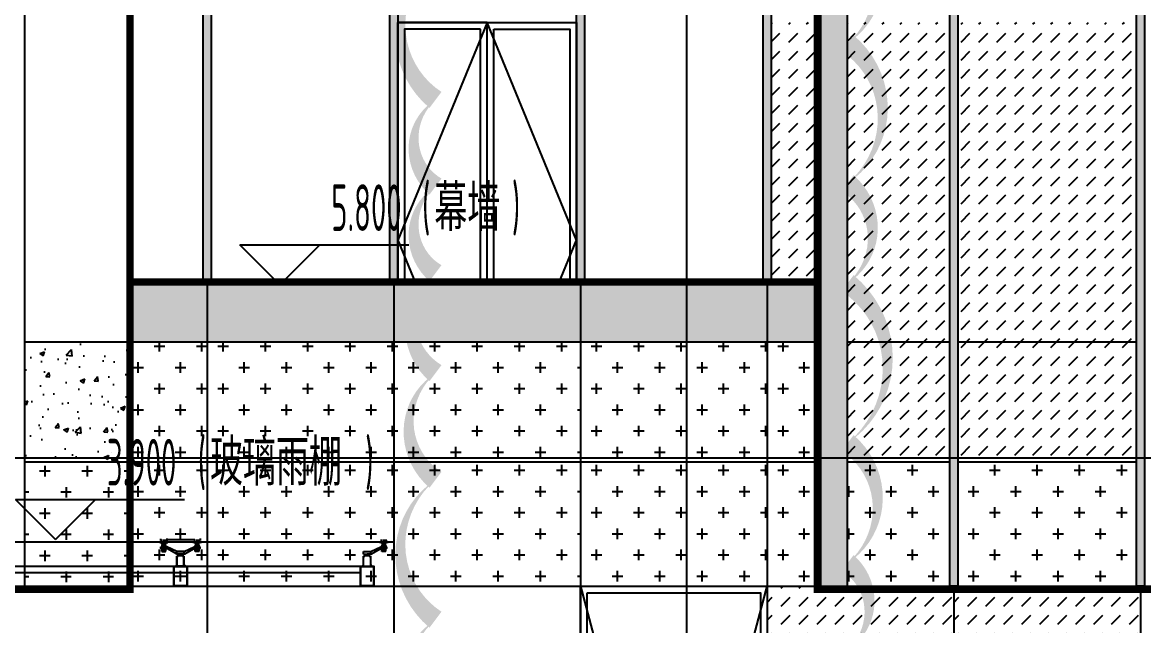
# Model space of a CAD drawing. Extents: x -863035 to 270371, y -8918 to 240488.
# Drawn here: x -353077 to -344669, y 123201 to 127726 of the extents above; entities that cross this region are included whole.
import ezdxf
from ezdxf.xclip import XClip

# ---------------------------------------------------------------- set-up
doc = ezdxf.new("R2010")
doc.units = 0
doc.header["$LTSCALE"] = 1000
doc.header["$MEASUREMENT"] = 0
doc.header["$XCLIPFRAME"] = 0
doc.linetypes.add('109-34 轴网$0$L1$0$$AUDIT_BAD_LTYPE1', pattern=[0])
for name, color, linetype in [('01-标注_标高', 200, 'Continuous'), ('01-标注_符号', 200, 'Continuous'), ('02-TEXT_标注', 130, 'Continuous'), ('05-填充_156', 156, 'Continuous'), ('05-填充_18', 18, 'Continuous'), ('05-填充_天正', 26, 'Continuous'), ('A-C_窗', 140, 'Continuous'), ('D_玻璃', 152, 'Continuous'), ('D_铝板', 181, 'Continuous'), ('E-立面', 255, 'Continuous'), ('E-立面轮廓', 241, 'Continuous')]:
    doc.layers.add(name, color=color, linetype=linetype)
doc.layers.add('04-不打印_辅助线', color=165, linetype='Continuous', plot=False)
doc.layers.add('DIM_MODI', color=6, linetype='Continuous', plot=False)
doc.styles.add('_TCH_DIM', font='ROS1', dxfattribs={"width": 0.75, "bigfont": 'JD'})
pattern_1 = [(360, (56216.50950996077, -112330.4197794421), (158.7500000000001, 158.7499999999999), [79.375, -238.125]), (90, (56256.19700996077, -112370.1072794421), (-158.7499999999999, 158.7500000000001), [79.375, -238.125])]
pattern_2 = [(360, (60416.50950996077, -112330.4197794421), (158.7500000000001, 158.7499999999999), [79.375, -238.125]), (90, (60456.19700996077, -112370.1072794421), (-158.7499999999999, 158.7500000000001), [79.375, -238.125])]
pattern_3 = [(360, (56216.50950996077, -111400.4197794421), (158.7500000000001, 158.7499999999999), [79.375, -238.125]), (90, (56256.19700996077, -111440.1072794421), (-158.7499999999999, 158.7500000000001), [79.375, -238.125])]

# ---------------------------------------------------------------- blocks, each defined once
blk = doc.blocks.new('A$C70DF4B89')
at = {"layer": 'A-C_窗'}
for points in [[(-1400, 2640.000000000029), (0, 2640.000000000029), (0, 0), (-1400, 0)], [(-1350, 2590.000000000029), (-50, 2590.000000000029), (-50, 50), (-1350, 50)]]:
    blk.add_lwpolyline(points, close=True, dxfattribs=at)
blk.add_lwpolyline([(-1400, 2639.999999992317), (-700, 0), (0, 2639.999999984633)], dxfattribs=at)
blk = doc.blocks.new('单爪')
at = {"linetype": 'ByBlock'}
for points in [[(21675.58126396919, 19382.84197482117, 0.3199612585189897), (21665.73709327076, 19374.86363202124), (21675.57748109079, 19374.86363202124)], [(21728.66163808247, 19382.84197482117, -0.3199612585189897), (21738.5058087809, 19374.86363202124), (21728.66542096075, 19374.86363202124)]]:
    blk.add_hatch(color=256, dxfattribs=at).paths.add_polyline_path(points)
for p, q in [((21729.62145102583, 19485.97505243146), (21804.12145102583, 19519.2954816618)), ((21813.12145102583, 19582.36363202124), (21797.12145102583, 19579.36363202124)), ((21797.12145102583, 19574.86363202124), (21797.12145102583, 19579.36363202124)), ((21857.12145102583, 19579.36363202124), (21797.12145102583, 19579.36363202124)), ((21811.12145102583, 19576.36363202124), (21797.12145102583, 19576.36363202124)), ((21797.12145102583, 19574.86363202124), (21809.52145102574, 19574.86363202124)), ((21797.12145102583, 19557.34363202122), (21809.52145102574, 19557.35248916387)), ((21797.12145102583, 19552.84363202122), (21797.12145102583, 19557.34363202122)), ((21797.12145102583, 19555.84363202122), (21811.12145102583, 19555.84363202122)), ((21797.12145102583, 19552.84363202122), (21797.12145102583, 19553.22289350303)), ((21807.12145102583, 19549.84363202122), (21797.12145102583, 19552.84363202122)), ((21850.12145102583, 19519.2954816618), (21804.12145102583, 19519.2954816618)), ((21804.12145102583, 19506.99132427666), (21804.12145102583, 19519.2954816618)), ((21849.41002183419, 19519.2954816618), (21805.24774726387, 19519.2954816618)), ((21811.12145102583, 19549.84363202122), (21807.12145102583, 19549.84363202122)), ((21846.62145102583, 19520.5454816618), (21807.62145102583, 19520.5454816618)), ((21807.62145102583, 19519.2954816618), (21807.62145102583, 19520.5454816618)), ((21809.52145102574, 19557.35248916387), (21809.52145102574, 19574.86363202124)), ((21811.12145102583, 19547.77819844824), (21811.12145102583, 19576.36363202124)), ((21811.12145102583, 19557.34363202122), (21811.12145102583, 19574.86363202124)), ((21843.12145102583, 19547.77819844824), (21811.12145102583, 19547.77819844824)), ((21812.12145102583, 19546.77819844824), (21811.12145102583, 19547.77819844824)), ((21842.12145102583, 19546.77819844824), (21812.12145102583, 19546.77819844824)), ((21841.12145102583, 19582.36363202124), (21813.12145102583, 19582.36363202124)), ((21815.1205157995, 19536.70404310967), (21813.26410933887, 19535.63224633993)), ((21815.1205157995, 19536.70404310967), (21813.26410933898, 19535.63224633993)), ((21813.26410933887, 19535.63224633993), (21813.26410933887, 19525.67168249446)), ((21813.26410933898, 19535.63224633993), (21813.26410933898, 19525.67168249446)), ((21815.1205157995, 19524.59988572472), (21813.26410933887, 19525.67168249446)), ((21815.1205157995, 19524.59988572472), (21813.26410933898, 19525.67168249446)), ((21814.92145102588, 19524.64548166189), (21839.32145102578, 19524.64548166189)), ((21814.92145102588, 19520.5454816618), (21814.92145102588, 19524.64548166189)), ((21839.32145102578, 19520.5454816618), (21814.92145102588, 19520.5454816618)), ((21839.1205157995, 19536.70404310967), (21815.1205157995, 19536.70404310967)), ((21839.1205157995, 19536.70404310967), (21815.1205157995, 19536.70404310967)), ((21839.1205157995, 19524.59988572472), (21815.1205157995, 19524.59988572472)), ((21839.1205157995, 19524.59988572472), (21815.1205157995, 19524.59988572472)), ((21834.12145102583, 19537.79963904689), (21820.12145102583, 19537.79963904689)), ((21820.12145102583, 19536.70404310967), (21820.12145102583, 19537.79963904689)), ((21820.19231256924, 19535.63224633993), (21820.19231256924, 19525.67168249446)), ((21820.19231256924, 19535.63224633993), (21820.19231256924, 19525.67168249446)), ((21833.70826733229, 19541.79963904689), (21820.53463471937, 19541.79963904689)), ((21820.53463471937, 19541.79963904689), (21820.53463471937, 19537.79963904689)), ((21821.12145102583, 19541.79963904689), (21821.12145102583, 19546.77819844824)), ((21827.12145102583, 19524.64548166189), (21824.62145102583, 19520.5454816618)), ((21827.1205157995, 19539.66404310963), (21827.1205157995, 19521.63988572476)), ((21827.12145102583, 19530.14963904675), (21827.12145102583, 19512.34548166185)), ((21827.12145102583, 19520.5454816618), (21829.4885871287, 19524.64548166189)), ((21833.12145102583, 19541.79963904689), (21833.12145102583, 19546.77819844824)), ((21833.70826733229, 19541.79963904689), (21833.70826733229, 19537.79963904689)), ((21834.04871902976, 19535.63224633993), (21834.04871902976, 19525.67168249446)), ((21834.04871902976, 19535.63224633993), (21834.04871902976, 19525.67168249446)), ((21834.12145102583, 19536.70404310967), (21834.12145102583, 19537.79963904689)), ((21840.97692226002, 19535.63224633993), (21839.1205157995, 19536.70404310967)), ((21840.97692226013, 19535.63224633993), (21839.1205157995, 19536.70404310967)), ((21840.97692226002, 19525.67168249446), (21839.1205157995, 19524.59988572472)), ((21840.97692226013, 19525.67168249446), (21839.1205157995, 19524.59988572472)), ((21839.32145102578, 19524.64548166189), (21839.32145102578, 19520.5454816618)), ((21840.97692226002, 19535.63224633993), (21840.97692226002, 19525.67168249446)), ((21840.97692226013, 19535.63224633993), (21840.97692226013, 19525.67168249446)), ((21857.12145102583, 19579.36363202124), (21841.12145102583, 19582.36363202124)), ((21842.12145102583, 19546.77819844824), (21843.12145102583, 19547.77819844824)), ((21843.12145102583, 19547.77819844824), (21843.12145102583, 19576.36363202124)), ((21857.12145102583, 19576.36363202124), (21843.12145102583, 19576.36363202124)), ((21857.12145102583, 19555.84363202122), (21843.12145102583, 19555.84363202122)), ((21847.12145102583, 19549.84363202122), (21843.12145102583, 19549.84363202122)), ((21844.72145102581, 19557.35248916387), (21844.72145102581, 19574.86363202124)), ((21857.12145102583, 19574.86363202124), (21844.72145102581, 19574.86363202124)), ((21857.12145102583, 19557.34363202122), (21844.72145102581, 19557.35248916387)), ((21846.62145102583, 19519.2954816618), (21846.62145102583, 19520.5454816618)), ((21857.12145102583, 19552.84363202122), (21847.12145102583, 19549.84363202122)), ((21850.12145102583, 19506.99132427666), (21850.12145102583, 19519.2954816618)), ((21857.12145102583, 19574.86363202124), (21857.12145102583, 19579.36363202124)), ((21857.12145102583, 19552.84363202122), (21857.12145102583, 19557.34363202122)), ((21674.62145102583, 19465.24517155671), (21674.62145102583, 19485.97505243146)), ((21674.62145102583, 19485.97505243146), (21729.62145102583, 19485.97505243146)), ((21674.62145102583, 19465.24517155671), (21702.12145102583, 19465.24517155671)), ((21675.57748109079, 19374.86363202124), (21675.62145102583, 19450.24428883172)), ((21675.62145102583, 19450.24428883172), (21685.62145102583, 19450.24428883172)), ((21683.12145102583, 19454.24428883172), (21683.12145102583, 19465.24517155671)), ((21683.12145102583, 19465.24517155671), (21721.12145102583, 19465.24517155671)), ((21683.12145102583, 19454.24428883172), (21721.12145102583, 19454.24428883172)), ((21685.62145102583, 19450.24428883172), (21685.62145102583, 19454.24428883172)), ((21729.62145102583, 19465.24517155671), (21702.12145102583, 19465.24517155671)), ((21718.62145102583, 19450.24428883172), (21718.62145102583, 19454.24428883172)), ((21718.62145102583, 19450.24428883172), (21728.62145102583, 19450.24428883172)), ((21721.12145102583, 19454.24428883172), (21721.12145102583, 19465.24517155671)), ((21728.62145102583, 19450.24428883172), (21728.62145102583, 19374.86363202124)), ((21729.62145102583, 19465.24517155671), (21804.12145102583, 19506.99132427666)), ((21729.62145102583, 19465.24517155671), (21729.62145102583, 19485.97505243146)), ((21850.12145102583, 19506.99132427666), (21804.12145102583, 19506.99132427666)), ((21849.41002183419, 19506.99132427666), (21805.24774726387, 19506.99132427666)), ((21807.62145102583, 19505.74132427666), (21807.62145102583, 19506.99132427666)), ((21846.62145102583, 19505.74132427666), (21807.62145102583, 19505.74132427666)), ((21812.12145102583, 19498.75759612187), (21814.62145102583, 19498.75759612187)), ((21812.12145102583, 19486.99631993403), (21812.12145102583, 19498.75759612187)), ((21812.12145102583, 19486.99631993403), (21842.12145102583, 19486.99631993403)), ((21813.62145102583, 19485.49631993403), (21812.12145102583, 19486.99631993403)), ((21840.62145102583, 19485.49631993403), (21813.62145102583, 19485.49631993403)), ((21814.62145102583, 19498.75759612187), (21814.62145102583, 19505.74132427666)), ((21839.62145102583, 19498.75759612187), (21839.62145102583, 19505.74132427666)), ((21842.12145102583, 19498.75759612187), (21839.62145102583, 19498.75759612187)), ((21840.62145102583, 19485.49631993403), (21842.12145102583, 19486.99631993403)), ((21842.12145102583, 19486.99631993403), (21842.12145102583, 19498.75759612187)), ((21846.62145102583, 19505.74132427666), (21846.62145102583, 19506.99132427666)), ((21675.57748109079, 19374.86363202124), (21728.62145102583, 19374.86363202124))]:
    blk.add_line(p, q, dxfattribs=at)
at = {"ltscale": 0.2}
blk.add_line((21827.12145102583, 19481.04660210828), (21827.12145102583, 19586.36621443415), dxfattribs=at)
at = {"linetype": 'ByBlock'}
for centre, radius, start, end in [((21816.72821095411, 19530.57006851351), 6.133974596202161, 55.61575253290545, 124.3842474670946), ((21816.72821095411, 19530.57006851351), 6.133974596202161, 55.61575253290545, 124.3842474670946), ((21816.72821095411, 19530.73386032088), 6.133974596202161, 235.6157525329054, 304.3842474670946), ((21816.72821095411, 19530.73386032088), 6.133974596202161, 235.6157525329054, 304.3842474670946), ((21827.1205157995, 19513.77583987941), 22.92820323022863, 72.41204622407486, 107.5879537759251), ((21827.1205157995, 19547.52808895498), 22.92820323022863, 252.4120462240748, 287.5879537759251), ((21837.51282064489, 19530.57006851351), 6.133974596197183, 55.61575253290545, 124.3842474670946), ((21837.512820645, 19530.57006851351), 6.133974596197183, 55.61575253290545, 124.3842474670946), ((21837.51282064489, 19530.73386032088), 6.133974596197183, 235.6157525329054, 304.3842474670946), ((21837.512820645, 19530.73386032088), 6.133974596197183, 235.6157525329054, 304.3842474670946), ((21676.25482349424, 19371.94855216378), 10.91422647868611, 93.53819459781707, 164.5088268527378), ((21727.98807855742, 19371.94855216378), 10.91422647868611, 15.4911731472622, 86.46180540218296)]:
    blk.add_arc(centre, radius, start, end, dxfattribs=at)
blk = doc.blocks.new('9-x')
at = {"layer": 'D_玻璃'}
for p, q in [((-8457.378015031805, -6.693881005048752e-10), (1400.000000000058, -3.201421350240707e-10)), ((-8457.378015031805, -17.51114285804215), (1400.000000000058, -17.5111428576929)), ((-307.3780150318053, -1.775333657860756e-09), (-92.57801503199153, -1.775333657860756e-09)), ((-307.3780150318053, -17.51114285914809), (-92.57801503199153, -17.51114285914809)), ((1242.621984968428, -17.51114285737276), (1400, -17.51114285737276))]:
    blk.add_line(p, q, dxfattribs=at)
at = {"layer": 'D_铝板'}
for points in [[(-8550.000000000233, -200.0000000006694), (1249.999999999767, -200.000000000291)], [(1149.999999999767, -250.000000000291), (-1550.000000000233, -250.0000000003492)], [(-250.0000000002328, -200.0000000017753), (-150.0000000002328, -200.0000000017753), (-150.0000000002328, -350.0000000017753), (-250.0000000002328, -350.0000000018335), (-250.0000000002328, -200.0000000017753)], [(1149.999999999767, -200.0000000000291), (1249.999999999767, -200.0000000000291), (1249.999999999767, -350.0000000000291), (1149.999999999767, -350.0000000000873), (1149.999999999767, -200.0000000000291)]]:
    blk.add_lwpolyline(points, dxfattribs=at)
for points in [[(-247.0000000002328, -203.0000000017753), (-153.0000000002328, -203.0000000017753), (-153.0000000002328, -347.0000000017753), (-247.0000000002328, -347.0000000018335)], [(1152.999999999767, -203.0000000000291), (1246.999999999767, -203.0000000000291), (1246.999999999767, -347.0000000000291), (1152.999999999767, -347.0000000000873)]]:
    blk.add_lwpolyline(points, close=True, dxfattribs=at)
at = {"layer": 'D_铝板', "xscale": -1}
blk.add_blockref('单爪', (21502.143435993, -19574.86363202301), dxfattribs=at)
at = {"layer": 'D_铝板'}
for p in [(-21902.09946605866, -19574.86363202301), (-20502.12145102606, -19574.8636320213)]:
    blk.add_blockref('单爪', p, dxfattribs=at)
blk = doc.blocks.new('A$C45C43561')
at = {"layer": 'A-C_窗'}
for points in [[(60, -1000), (60, 2270), (1400, 2270), (1400, -1000)], [(730, 2270), (60, 2270), (60, -1000), (730, -1000)], [(680, 2220), (110, 2220), (110, -950), (680, -950)], [(780, 2220), (1350, 2220), (1350, -950), (780, -950)]]:
    blk.add_lwpolyline(points, close=True, dxfattribs=at)
blk.add_lwpolyline([(730, 2270), (60, 635), (730, -1000), (1400, 635), (730, 2270)], dxfattribs=at)
blk = doc.blocks.new('*U31')
at = {"layer": '05-填充_18'}
h = blk.add_hatch(color=256, dxfattribs=at)
h.dxf.hatch_style = 1
h.paths.add_polyline_path([(60.00011319789337, -12790.03978374205), (0.0001131978933699429, -12790.03978374205), (0.0001131978933699429, 309.9602162581286), (60.00011319789337, 309.9602162581286)])
blk.add_lwpolyline([(60.00011319789337, -12790.03978374205), (0.0001131978933699429, -12790.03978374205), (0.0001131978933699429, 309.9602162581286), (60.00011319789337, 309.9602162581286)], close=True)
blk = doc.blocks.new('*U25')
at = {"layer": '05-填充_18'}
h = blk.add_hatch(color=256, dxfattribs=at)
h.dxf.hatch_style = 1
h.paths.add_polyline_path([(60.00011319789337, -10350.03978374187), (0.0001131978933699429, -10350.03978374187), (0.0001131978933699429, 309.9602162581286), (60.00011319789337, 309.9602162581286)])
blk.add_lwpolyline([(60.00011319789337, -10350.03978374187), (0.0001131978933699429, -10350.03978374187), (0.0001131978933699429, 309.9602162581286), (60.00011319789337, 309.9602162581286)], close=True)
blk = doc.blocks.new('lghjuytd')
at = {"layer": '05-填充_156'}
h = blk.add_hatch(dxfattribs=at)
h.set_pattern_fill('DASH', color=256, scale=100, angle=225)
h.set_pattern_definition([(44.99999999999999, (56646.50950996112, -112330.4197794421), (4.491817230169016e-14, 134.7038418160373), [95.25, -95.25])])
h.paths.add_polyline_path([(49423.49653824361, -15948.28357445466), (49053.49653824326, -15948.28357445466), (49053.49653824314, -17918.28357445466), (49423.49653824349, -17918.28357445466)])
h = blk.add_hatch(dxfattribs=at)
h.set_pattern_fill('DASH', color=256, scale=100, angle=225)
h.set_pattern_definition([(44.99999999999999, (57616.50950996066, -112330.4197794421), (4.491817230169016e-14, 134.7038418160373), [95.25, -95.25])])
h.paths.add_polyline_path([(50393.49653824314, -15948.28357445466), (49623.49653823965, -15948.28357445466), (49623.49653823953, -19248.28357445466), (50393.49653824302, -19248.28357445466)])
h = blk.add_hatch(dxfattribs=at)
h.set_pattern_fill('DASH', color=256, scale=100, angle=225)
h.set_pattern_definition([(44.99999999999999, (59016.50950996054, -112330.4197794421), (4.491817230169016e-14, 134.7038418160373), [95.25, -95.25])])
h.paths.add_polyline_path([(51793.49653824302, -15948.28357445466), (50453.49653824302, -15948.28357445466), (50453.49653824291, -19248.28357445466), (51793.49653824291, -19248.28357445466)])
h = blk.add_hatch(dxfattribs=at)
h.set_pattern_fill('CROSS', color=136, scale=100, angle=180)
h.set_pattern_definition([(360, (54786.50950995635, -111400.4197794421), (158.7500000000001, 158.7499999999999), [79.375, -238.125]), (90, (54826.19700995635, -111440.1072794421), (-158.7499999999999, 158.7500000000001), [79.375, -238.125])])
h.paths.add_polyline_path([(44823.49653824361, -18348.28667624097), (44223.49653823959, -18348.28667624097), (44223.49653823959, -19248.28357445466), (44823.49653824361, -19248.28357445466)])
h = blk.add_hatch(dxfattribs=at)
h.set_pattern_fill('CROSS', color=136, scale=100, angle=180)
h.set_pattern_definition(pattern_3)
h.paths.add_polyline_path([(46223.49653824361, -18348.28357445466), (44823.49653824361, -18348.28357445466), (44823.49653824361, -19248.28357445466), (46223.49653824361, -19248.28357445466)])
h = blk.add_hatch(dxfattribs=at)
h.set_pattern_fill('CROSS', color=136, scale=100, angle=180)
h.set_pattern_definition(pattern_3)
h.paths.add_polyline_path([(47623.49653824361, -18348.28357445466), (46223.49653824361, -18348.28357445466), (46223.49653824361, -19248.28357445466), (47623.49653824361, -19248.28357445466)])
h = blk.add_hatch(dxfattribs=at)
h.set_pattern_fill('CROSS', color=136, scale=100, angle=180)
h.set_pattern_definition([(360, (59016.50950996077, -111400.4197794421), (158.7500000000001, 158.7499999999999), [79.375, -238.125]), (90, (59056.19700996077, -111440.1072794421), (-158.7499999999999, 158.7500000000001), [79.375, -238.125])])
h.paths.add_polyline_path([(49023.49653824768, -18348.28357445466), (47623.49653824361, -18348.28357445466), (47623.49653824361, -19248.28357445466), (49023.49653824768, -19248.28357445466)])
h = blk.add_hatch(dxfattribs=at)
h.set_pattern_fill('CROSS', color=136, scale=100, angle=180)
h.set_pattern_definition([(360, (60416.50950996077, -111400.4197794421), (158.7500000000001, 158.7499999999999), [79.375, -238.125]), (90, (60456.19700996077, -111440.1072794421), (-158.7499999999999, 158.7500000000001), [79.375, -238.125])])
h.paths.add_polyline_path([(49423.49653824361, -18348.28667624097), (49023.49653824768, -18348.28667624097), (49023.49653824768, -19248.28357445466), (49423.49653824361, -19248.28357445466)])
h = blk.add_hatch(dxfattribs=at)
h.set_pattern_fill('CROSS', color=136, scale=100, angle=180)
h.set_pattern_definition([(180, (309911.6462677335, -183774.5351875888), (-158.75, -158.75), [79.375, -238.125]), (270, (309871.9587677335, -183734.8476875888), (158.75, -158.75), [79.375, -238.125])])
h.paths.add_polyline_path([(43453.49653823854, -20178.28357445466), (44223.49653823959, -20178.28357445466), (44223.49653823959, -19248.28667624097), (43453.49653823854, -19248.28667624097)])
h.paths.add_polyline_path([(42053.49653823854, -20178.28357445466), (43393.49653823831, -20178.28357445466), (43393.49653823831, -19248.28667624097), (42053.49653823854, -19248.28667624097)])
h.paths.add_polyline_path([(40653.49653823877, -20178.28357445466), (41993.49653823854, -20178.28357445466), (41993.49653823854, -19248.28667624097), (40653.49653823877, -19248.28667624097)])
h.paths.add_polyline_path([(39253.49653823901, -20178.28357445466), (40593.49653823877, -20178.28357445466), (40593.49653823877, -19248.28667624097), (39253.49653823901, -19248.28667624097)])
h.paths.add_polyline_path([(37853.49653823901, -20178.28357445466), (39193.49653823901, -20178.28357445466), (39193.49653823901, -19248.28667624097), (37853.49653823901, -19248.28667624097)])
h.paths.add_polyline_path([(37423.49653824122, -20178.28357445466), (37793.49653823901, -20178.28357445466), (37793.49653823901, -19248.28667624097), (37423.49653824122, -19248.28667624097)])
h = blk.add_hatch(dxfattribs=at)
h.set_pattern_fill('CROSS', color=136, scale=100, angle=180)
h.set_pattern_definition([(360, (54786.50950995635, -112330.4197794421), (158.7500000000001, 158.7499999999999), [79.375, -238.125]), (90, (54826.19700995635, -112370.1072794421), (-158.7499999999999, 158.7500000000001), [79.375, -238.125])])
h.paths.add_polyline_path([(44823.49653824361, -19248.28357445466), (44223.49653823959, -19248.28357445466), (44223.49653823959, -20178.28357445466), (44823.49653824361, -20178.28357445466)])
h = blk.add_hatch(dxfattribs=at)
h.set_pattern_fill('CROSS', color=136, scale=100, angle=180)
h.set_pattern_definition(pattern_1)
h.paths.add_polyline_path([(46223.49653824361, -19248.28357445466), (44823.49653824361, -19248.28357445466), (44823.49653824361, -20178.28357445466), (46223.49653824361, -20178.28357445466)])
h = blk.add_hatch(dxfattribs=at)
h.set_pattern_fill('CROSS', color=136, scale=100, angle=180)
h.set_pattern_definition(pattern_1)
h.paths.add_polyline_path([(47623.49653824361, -19248.28357445466), (46223.49653824361, -19248.28357445466), (46223.49653824361, -20178.28357445466), (47623.49653824361, -20178.28357445466)])
h = blk.add_hatch(dxfattribs=at)
h.set_pattern_fill('CROSS', color=136, scale=100, angle=180)
h.set_pattern_definition([(360, (59016.50950996077, -112330.4197794421), (158.7500000000001, 158.7499999999999), [79.375, -238.125]), (90, (59056.19700996077, -112370.1072794421), (-158.7499999999999, 158.7500000000001), [79.375, -238.125])])
h.paths.add_polyline_path([(49023.49653824768, -19248.28357445466), (47623.49653824361, -19248.28357445466), (47623.49653824361, -20178.28357445466), (49023.49653824768, -20178.28357445466)])
h = blk.add_hatch(dxfattribs=at)
h.set_pattern_fill('CROSS', color=136, scale=100, angle=180)
h.set_pattern_definition(pattern_2)
h.paths.add_polyline_path([(49423.49653824361, -19248.28357445466), (49023.49653824768, -19248.28357445466), (49023.49653824768, -20178.28357445466), (49423.49653824361, -20178.28357445466)])
h = blk.add_hatch(dxfattribs=at)
h.set_pattern_fill('CROSS', color=136, scale=100, angle=180)
h.set_pattern_definition([(360, (61386.50950996031, -112330.4197794421), (158.7500000000001, 158.7499999999999), [79.375, -238.125]), (90, (61426.19700996031, -112370.1072794421), (-158.7499999999999, 158.7500000000001), [79.375, -238.125])])
h.paths.add_polyline_path([(50393.49653824314, -19248.28357445466), (49623.49653823953, -19248.28357445466), (49623.49653823953, -20178.28357445466), (50393.49653824314, -20178.28357445466)])
h = blk.add_hatch(dxfattribs=at)
h.set_pattern_fill('CROSS', color=136, scale=100, angle=180)
h.set_pattern_definition(pattern_2)
h.paths.add_polyline_path([(51793.49653824314, -19248.28357445466), (50453.49653824314, -19248.28357445466), (50453.49653824314, -20178.28357445466), (51793.49653824314, -20178.28357445466)])
at = {"layer": '05-填充_18'}
h = blk.add_hatch(color=256, dxfattribs=at)
h.dxf.hatch_style = 1
h.paths.add_polyline_path([(49623.49653823965, -9518.283574454661), (49423.49653824372, -9518.283574454661), (49423.49653824361, -20178.28357445466), (49623.49653823953, -20178.28357445466)])
h = blk.add_hatch(color=256, dxfattribs=at)
h.dxf.hatch_style = 1
h.paths.add_polyline_path([(49423.49653824361, -17918.28357445466), (44223.49653823953, -17918.28357445466), (44223.49653823953, -18348.28357445466), (49423.49653824361, -18348.28357445466)])
at = {"layer": '05-填充_天正'}
h = blk.add_hatch(dxfattribs=at)
h.set_pattern_fill('AR-CONC', color=256, scale=200)
h.set_pattern_definition([(49.99999999999999, (-112195.699855973, 231080.0616264202), (364.369337992008, -31.87817107780615), [38.1, -419.1]), (355, (-112195.699855973, 231080.0616264202), (-70.48565195133396, 382.1132857643599), [30.48, -335.28]), (100.451, (-112165.335855973, 231077.4051264202), (293.8850033319185, 350.2333756405837), [32.38, -356.18]), (46.18420000000002, (-112195.699855973, 231181.6616264201), (542.1580817842598, -84.08465586545427), [57.14999999999997, -628.6499999999995]), (96.6356, (-112150.520055973, 231174.6546264201), (474.8084689324743, 494.8511117800985), [48.57, -534.27]), (351.1840000000001, (-112195.699855973, 231181.6616264201), (474.8092116278678, 494.8502357211955), [45.72, -502.92]), (21, (-112144.899855973, 231156.2616264202), (303.2297596707666, -204.531037033525), [38.1, -419.1]), (326.0000000000001, (-112144.899855973, 231156.2616264202), (123.6040566952941, 368.3759322446385), [30.48, -335.28]), (71.4514, (-112119.630855973, 231139.2174264202), (426.8329815402489, 163.8457154321149), [32.38, -356.18]), (37.50000000000001, (-112195.699855973, 231080.0616264202), (6.17720650118364, 169.1100777463062), [0, -331.216, 0, -340.36, 0, -336.55]), (7.499999999999999, (-112195.699855973, 231080.0616264202), (133.6393250206115, 200.361149636239), [0, -194.056, 0, -323.596, 0, -128.27]), (327.5, (-112308.983855973, 231080.0616264202), (271.1811903337428, -11.45748798534687), [0, -127, 0, -396.24, 0, -525.78]), (317.5, (-112359.783855973, 231080.0616264202), (296.2583627720361, 50.85298206666607), [0, -165.1, 0, -263.144, 0, -373.38])])
h.paths.add_polyline_path([(43453.49653823854, -19248.28667624097), (44223.49653823959, -19248.28667624097), (44223.49653823959, -18348.28667624097), (43453.49653823854, -18348.28667624097)])
h.paths.add_polyline_path([(39253.49653823901, -19248.28667624097), (40593.49653823877, -19248.28667624097), (40593.49653823877, -18348.28667624097), (39253.49653823901, -18348.28667624097)])
h.paths.add_polyline_path([(37853.49653823901, -19248.28667624097), (39193.49653823901, -19248.28667624097), (39193.49653823901, -18348.28667624097), (37853.49653823901, -18348.28667624097)])
h.paths.add_polyline_path([(37423.49653824122, -19248.28667624097), (37793.49653823901, -19248.28667624097), (37793.49653823901, -18348.28667624097), (37423.49653824122, -18348.28667624097)])
at = {"layer": '01-标注_标高'}
for p, q in [((45369.62685805466, -17918.28357445466), (45069.62685805466, -17618.28357445466)), ((45069.62685805466, -17618.28357445466), (46335.62685805466, -17618.28357445466)), ((45369.62685805466, -17918.28357445466), (45669.62685805466, -17618.28357445466)), ((43687.45060258999, -19828.2835744551), (43387.45060258999, -19528.2835744551)), ((43387.45060258999, -19528.2835744551), (44653.45060258999, -19528.2835744551)), ((43687.45060258999, -19828.2835744551), (43987.45060258999, -19528.2835744551))]:
    blk.add_line(p, q, dxfattribs=at)
at = {"layer": '04-不打印_辅助线'}
blk.add_lwpolyline([(67010.02576554776, -19218.28357445466), (7385.378201051382, -19218.28357445466)], dxfattribs=at)
at = {"layer": 'A-C_窗'}
for points in [[(43453.49653823883, -3348.283575389243), (43453.49653823872, -20178.28357445466)], [(44823.49653824361, -17918.28357445466), (44823.49653824361, -20178.28357445466)], [(46223.49653824361, -17918.28357445466), (46223.49653824361, -20178.28357445466)], [(47623.49653824361, -17918.28357445466), (47623.49653824361, -20178.28357445466)], [(49023.49653824768, -17918.28357445466), (49023.49653824768, -20178.28357445466)], [(44223.49653823965, -18348.28667624097), (43453.49653823854, -18348.28667624097)], [(49423.49653824361, -18348.28667624097), (49053.49653824314, -18348.28667624097)], [(50393.49653824314, -18348.28667624097), (49623.49653823953, -18348.28667624097)], [(51793.49653824314, -18348.28563615645), (50453.49653824314, -18348.28563615645)], [(44823.49653824361, -19248.28357445466), (43453.49653823854, -19248.28357445466)], [(44223.49653823965, -19248.28667624097), (43453.49653823854, -19248.28667624097)], [(46223.49653824361, -19248.28357445466), (44823.49653824361, -19248.28357445466)], [(47623.49653824361, -19248.28357445466), (46223.49653824361, -19248.28357445466)], [(49023.49653824768, -19248.28357445466), (47623.49653824361, -19248.28357445466)], [(49423.49653824361, -19248.28357445466), (49023.49653824768, -19248.28357445466)], [(50393.49653824314, -19248.28357445466), (49623.49653823953, -19248.28357445466)], [(51793.49653824302, -19248.28357445466), (50453.49653824302, -19248.28357445466)], [(36323.49653824023, -20178.28357445466), (49423.49653824361, -20178.28357445466)]]:
    blk.add_lwpolyline(points, dxfattribs=at)
at = {"layer": 'E-立面', "linetype": '109-34 轴网$0$L1$0$$AUDIT_BAD_LTYPE1'}
for p, q in [((44223.49653823965, -2918.283575389243), (44223.49653823953, -20178.28357445466)), ((49623.49653823965, -9518.283574454661), (49623.49653823953, -20178.28357445466))]:
    blk.add_line(p, q, dxfattribs=at)
blk.add_lwpolyline([(49423.49653824361, -20178.28357445466), (63023.49653823965, -20178.28357445466), (63023.49653823976, -9518.283574454661), (49423.49653824372, -9518.283574454661)], close=True, dxfattribs=at)
for points in [[(49423.49653824361, -17918.28357445466), (44223.49653823953, -17918.28357445466)], [(49423.49653824361, -18348.28357445466), (44223.49653823953, -18348.28357445466)]]:
    blk.add_lwpolyline(points, dxfattribs=at)
at = {"layer": 'E-立面轮廓', "const_width": 50}
for points in [[(36348.49653824023, -20203.28357445466), (44248.49653823953, -20203.28357445466), (44248.49653823965, -2893.283575389243), (24398.49653824343, -2893.283575389243), (24398.49653824343, -5318.283574454661)], [(44223.49653823953, -17893.28357445466), (49423.49653824361, -17893.28357445466)]]:
    blk.add_lwpolyline(points, dxfattribs=at)
blk.add_lwpolyline([(49398.49653824361, -20203.28357445466), (63048.49653823965, -20203.28357445466), (63048.49653823976, -9493.283574454661), (49398.49653824372, -9493.283574454661)], close=True, dxfattribs=at)
at = {"layer": 'A-C_窗'}
ref = blk.add_blockref('A$C45C43561', (46193.49596268492, -18218.28357445481), dxfattribs=at)
XClip(ref).set_block_clipping_path([(60, 300), (1399.9999999999918, 2270)])
at = {"layer": 'D_铝板'}
for name, p in [('*U31', (44793.49642504536, -5128.24379071279)), ('*U31', (46193.49642504536, -5128.24379071279)), ('*U31', (47593.49642504536, -5128.24379071279)), ('*U31', (48993.49642504536, -5128.24379071279)), ('*U25', (50393.49642504536, -9828.243790712906)), ('*U25', (51793.49642504536, -9828.243790712906))]:
    blk.add_blockref(name, p, dxfattribs=at)
ref = blk.add_blockref('9-x', (44823.49653824349, -19828.28357445507), dxfattribs=at)
XClip(ref).set_block_clipping_path([(-7400.000000002328, -350.0000000000291), (1399.9999999989523, -6.184563972055912e-10)])
at = {"layer": '02-TEXT_标注', "style": '_TCH_DIM'}
for s, height, width, p in [('(', 350, 0.5625, (46435.62685805466, -17513.28357445466)), ('幕墙', 347.2868217054263, 0.75, (46527.50185805466, -17513.28357445466)), (')', 350, 0.5625, (47109.47860224071, -17513.28357445466)), ('5.800', 350, 0.5625, (45754.37685805466, -17513.28357445466)), ('3.900', 350, 0.5625, (44072.20060258999, -19423.2835744551)), ('(', 350, 0.5625, (44753.45060258999, -19423.2835744551)), ('玻璃雨棚', 347.2868217054263, 0.75, (44845.32560258999, -19423.2835744551)), (')', 350, 0.5625, (46009.27909096208, -19423.2835744551))]:
    blk.add_text(s, height=height, dxfattribs=dict(at, width=width)).set_placement(p)

msp = doc.modelspace()

# ---------------------------------------------------------------- hatches: boundary and pattern name
at = {"layer": '05-填充_156'}
h = msp.add_hatch(dxfattribs=at)
h.set_pattern_fill('DASH', color=256, scale=100, angle=225)
h.set_pattern_definition([(44.99999999999999, (-338899.4505278156, 31344.11230636036), (4.491817230169016e-14, 134.7038418160373), [95.25, -95.25])])
h.paths.add_polyline_path([(-346092.4634995289, 123496.2485113478), (-347492.4634995289, 123496.2485113478), (-347492.4634995289, 119956.2485113477), (-346092.4634995289, 119956.2485113477)])
h = msp.add_hatch(dxfattribs=at)
h.set_pattern_fill('DASH', color=256, scale=100, angle=225)
h.set_pattern_definition([(44.99999999999999, (-337499.4505278156, 31344.11230636036), (4.491817230169016e-14, 134.7038418160373), [95.25, -95.25])])
h.paths.add_polyline_path([(-344692.4634995289, 123496.2485113478), (-346092.4634995289, 123496.2485113478), (-346092.4634995289, 119956.2485113477), (-344692.4634995289, 119956.2485113477)])

# ---------------------------------------------------------------- linework, layer by layer
at = {"layer": '04-不打印_辅助线'}
msp.add_lwpolyline([(-329505.9342722247, 124456.2485113478), (-389130.5818367211, 124456.2485113478)], dxfattribs=at)
at = {"layer": 'A-C_窗'}
for points in [[(-351692.4634995289, 123496.2485113478), (-351692.4634995289, 119956.2485113477)], [(-350292.4634995289, 123496.2485113478), (-350292.4634995289, 119956.2485113477)], [(-348892.4634995289, 123496.2485113478), (-348892.4634995289, 119956.2485113477)], [(-347492.4634995289, 123496.2485113478), (-347492.4634995289, 119956.2485113477)], [(-346092.4634995289, 123496.2485113478), (-346092.4634995289, 119956.2485113477)], [(-344692.4634995289, 123496.2485113478), (-344692.4634995289, 119956.2485113477)]]:
    msp.add_lwpolyline(points, dxfattribs=at)

# ---------------------------------------------------------------- block references
msp.add_blockref('A$C70DF4B89', (-347492.4634995289, 120856.2485113477), dxfattribs=at)

# ---------------------------------------------------------------- next in the draw order: block references
msp.add_blockref('lghjuytd', (-396515.9600377724, 143674.5320858024))

# ---------------------------------------------------------------- next in the draw order: linework, layer by layer
at = {"layer": '01-标注_符号'}
msp.add_line((-348093.0234420759, 119604.8734235656), (-348093.0234420759, 142588.5705446946), dxfattribs=at)
at = {"layer": 'DIM_MODI'}
for points in [[(-346888.3551167661, 123019.7844369009, 0, 150, 0.5), (-346888.3551167661, 123669.7844369009, 0, 150, 0.5), (-346888.3551167661, 124569.7844369009, 0, 150, 0.5), (-346888.3551167661, 125769.7844369009, 0, 150, 0.5), (-346888.3551167661, 126519.7844369009, 0, 150, 0.5), (-346888.3551167661, 127569.7844369009, 0, 150, 0.5), (-346888.3551167661, 128469.7844369009, 0, 150, 0.5), (-346888.3551167661, 129119.7844369009, 0, 150, 0.5), (-346888.3551167661, 130319.7844369009, 0, 150, 0.5), (-346888.3551167661, 131669.7844369009, 0, 150, 0.5), (-346888.3551167661, 132469.7844369009, 0, 150, 0.5), (-346888.3551167661, 133519.7844369009, 0, 150, 0.5), (-346888.3551167661, 134869.7844369009, 0, 150, 0.5)], [(-349979.4438973699, 134144.8706241595, 0, 150, 0.5), (-349979.4438973699, 132944.8706241595, 0, 150, 0.5), (-349979.4438973699, 131744.8706241595, 0, 150, 0.5), (-349979.4438973699, 130944.8706241595, 0, 150, 0.5), (-349979.4438973699, 130344.8706241595, 0, 150, 0.5), (-349979.4438973699, 129594.8706241595, 0, 150, 0.5), (-349979.4438973699, 128844.8706241595, 0, 150, 0.5), (-349979.4438973699, 128194.8706241595, 0, 150, 0.5), (-349979.4438973699, 127144.8706241595, 0, 150, 0.5), (-349979.4438973699, 126494.8706241595, 0, 150, 0.5), (-349979.4438973699, 125844.8706241595, 0, 150, 0.5), (-349979.4438973699, 125094.8706241595, 0, 150, 0.5), (-349979.4438973699, 124294.8706241595, 0, 150, 0.5), (-349979.4438973699, 123244.8706241595, 0, 150, 0.5), (-349979.4438973699, 122344.8706241595, 0, 150, 0.5)]]:
    msp.add_lwpolyline(points, format="xyseb", dxfattribs=at)

doc.saveas('drawing.dxf')
